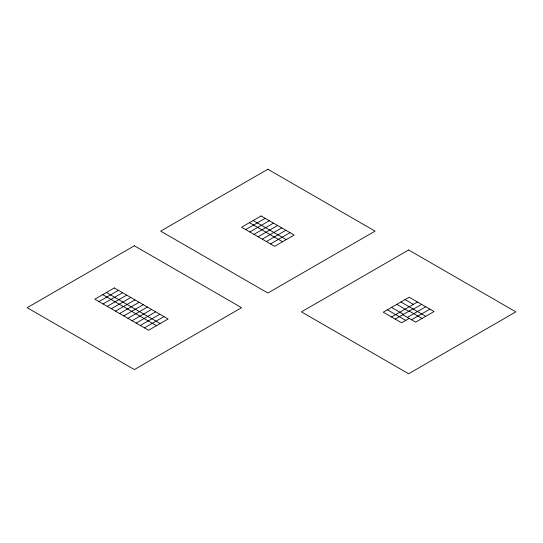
<?xml version="1.0" encoding="UTF-8"?>
<svg xmlns="http://www.w3.org/2000/svg" width="543" height="543" viewBox="0 0 543 543"><rect width="100%" height="100%" fill="white"/><g stroke="black" fill="none" stroke-linecap="round" stroke-linejoin="round"><path stroke-width="0.81" d="M98.948 301.582L118.442 290.329M103.082 303.971L122.582 292.718M107.222 306.361L126.723 295.107M245.701 229.594L265.194 218.34M111.356 308.75L130.856 297.496M249.834 231.983L269.335 220.729M115.496 311.139L134.997 299.885M253.975 234.372L273.475 223.119M119.636 313.528L139.13 302.275M258.115 236.762L277.609 225.508M123.77 315.917L143.271 304.657M262.249 239.151L281.749 227.897M127.91 318.307L147.411 307.046M266.389 241.54L285.889 230.286M132.051 320.696L151.545 309.435M270.529 243.929L290.023 232.669M136.184 323.085L155.685 311.825M140.325 325.474L159.825 314.214M144.465 327.863L163.959 316.603M391.523 316.969L417.479 301.983M395.223 319.108L412.904 308.899M413.338 309.15L421.619 304.372M407.386 317.37L425.753 306.761M409.205 318.415L401.616 322.8L383.249 312.191L409.205 297.204L434.033 311.539L415.66 322.148L402.811 314.723M411.526 319.759L429.893 309.15M405.064 299.593L413.338 304.372M400.931 301.983L425.753 316.318M253.16 220.512L286.263 239.619M409.205 311.037L422.054 318.456M396.79 304.372L408.764 311.288M249.461 222.644L282.564 241.757M391.523 307.413L403.497 314.329M387.383 309.802L405.757 320.411M106.408 292.501L160.199 323.553M102.708 294.632L156.499 325.691M134.359 245.789L27.15 307.684L134.359 369.586L241.574 307.684L134.359 245.789M267.862 169.24L160.653 231.135L267.862 293.03L375.07 231.135L267.862 169.24M114.308 287.939L94.808 299.193L148.599 330.253L168.099 318.992L114.308 287.939M261.061 215.951L241.56 227.205L274.663 246.318L294.163 235.058L261.061 215.951M408.641 249.97L301.426 311.865L408.641 373.76L515.85 311.865L408.641 249.97"/></g></svg>
